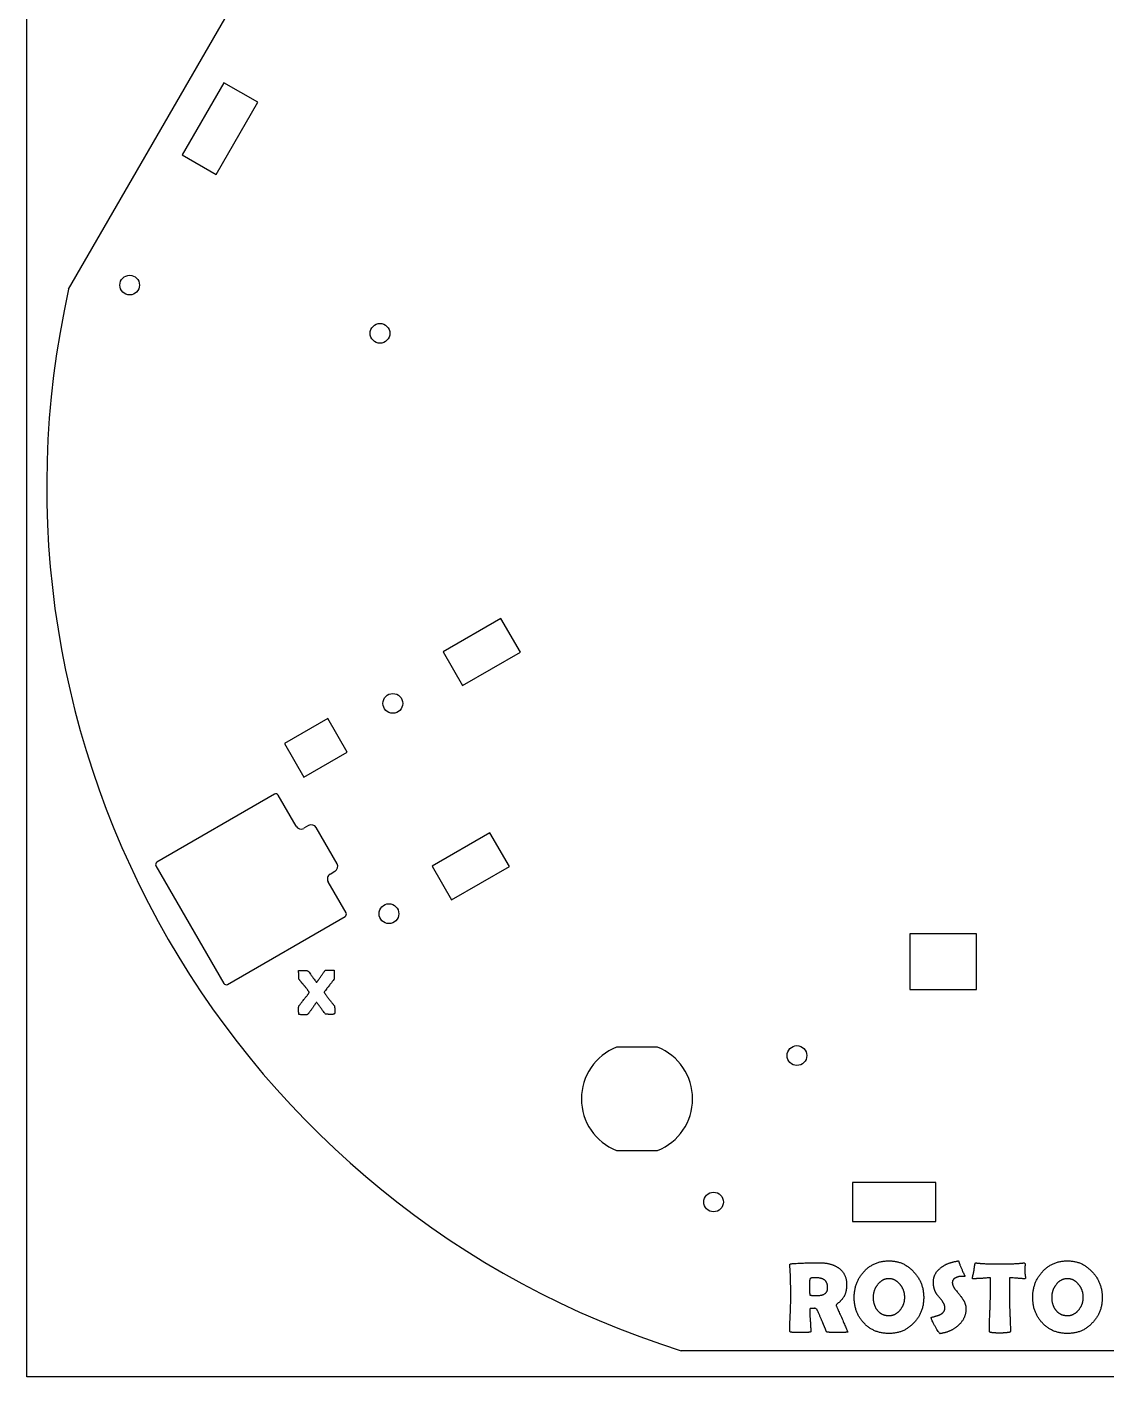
# Model space of a CAD drawing. Header units: inches. Extents: x 81 to 900, y 270 to 1898.
# Drawn here: x 86.9 to 281, y 610.1 to 852.9 of the extents above; entities that cross this region are included whole.
import ezdxf

# ---------------------------------------------------------------- set-up
doc = ezdxf.new("R2010")
doc.units = ezdxf.units.IN
doc.header["$MEASUREMENT"] = 0
doc.linetypes.add('Continuous2', pattern=[0])
doc.layers.add('68351 TABLE', color=1, linetype='Continuous')

msp = doc.modelspace()

# ---------------------------------------------------------------- linework, layer by layer
at = {"color": 3, "linetype": 'Continuous2', "lineweight": -3, "true_color": 0x00ff00}
for p, q in [((140.66, 683.25), (142.01, 683.25)), ((142.19, 683.14), (142.19, 681.72)), ((224.15, 630.09), (224.14, 630.23))]:
    msp.add_line(p, q, dxfattribs=at)
for points in [[(135.76, 683.08), (135.76, 683.19), (135.97, 683.19)], [(135.83, 682.41), (135.83, 682.53), (135.76, 682.96), (135.76, 683.08)], [(135.82, 682.16), (135.83, 682.36), (135.83, 682.41)], [(135.97, 683.19), (136.1, 683.19), (136.59, 683.17), (136.71, 683.17)], [(136.71, 683.17), (136.82, 683.17), (137.27, 683.18), (137.34, 683.18)], [(137.34, 683.18), (137.44, 683.18), (138.98, 681.02), (139, 681.02)], [(139.85, 682.19), (140.55, 683.25), (140.66, 683.25)], [(142.01, 683.25), (142.19, 683.25), (142.19, 683.14)], [(135.82, 681.82), (135.82, 681.94), (135.82, 682.16)], [(135.86, 681.58), (135.83, 681.67), (135.82, 681.82)], [(136.85, 680.37), (136.35, 680.97), (135.86, 681.58)], [(137.66, 679.25), (137.66, 679.39), (136.85, 680.37)], [(139, 681.02), (139.12, 681.1), (139.85, 682.19)], [(142.19, 681.72), (142.19, 681.58), (140.36, 679.31), (140.36, 679.26)], [(135.86, 676.84), (135.86, 676.84), (136.84, 678.08)], [(136.84, 678.08), (137.66, 679.08), (137.66, 679.25)], [(139.02, 677.46), (138.89, 677.35), (138.17, 676.27)], [(140.68, 675.3), (140.58, 675.3), (139.04, 677.45), (139.02, 677.46)], [(140.36, 679.26), (140.36, 679.16), (141.19, 678.1)], [(141.19, 678.1), (142.16, 676.89), (142.19, 676.85)], [(135.76, 676), (135.76, 676.72), (135.86, 676.84)], [(136.94, 675.19), (135.82, 675.19), (135.82, 675.43), (135.76, 675.89), (135.76, 676)], [(137.38, 675.25), (137.29, 675.19), (136.94, 675.19)], [(138.17, 676.27), (137.46, 675.27), (137.38, 675.25)], [(141.64, 675.28), (141.45, 675.28), (141.22, 675.28), (140.8, 675.3), (140.68, 675.3)], [(141.87, 675.28), (141.8, 675.28), (141.64, 675.28)], [(142.25, 675.4), (142.17, 675.28), (141.87, 675.28)], [(142.19, 676.85), (142.28, 676.73), (142.28, 676.02)], [(142.28, 676.02), (142.28, 675.5), (142.25, 675.4)], [(224.14, 630.23), (224.14, 630.4), (224.7, 630.47), (227.05, 630.57)], [(224.32, 624.23), (224.32, 627.99), (224.15, 630.09)], [(227.05, 630.57), (228.7, 630.59), (229.66, 630.59)], [(229.66, 630.59), (231.62, 630.59), (232.91, 629.67)], [(232.91, 629.67), (234.36, 628.68), (234.36, 626.7)], [(235.73, 624.37), (235.73, 627.09), (237.46, 628.97)], [(237.46, 628.97), (239.22, 630.95), (241.98, 630.95)], [(241.98, 630.95), (244.65, 630.95), (246.42, 628.97)], [(246.42, 628.97), (248.23, 627.08), (248.23, 624.37)], [(249.97, 627.09), (249.97, 628.72), (251.36, 629.74)], [(251.36, 629.74), (252.52, 630.64), (254.23, 630.88)], [(254.23, 630.88), (254.35, 630.95), (254.39, 630.95)], [(254.39, 630.95), (254.53, 630.95), (254.58, 630.68)], [(254.58, 630.68), (254.79, 630.05), (255.57, 628.33)], [(257.1, 628.4), (257.27, 628.98), (257.28, 629.13)], [(257.28, 629.13), (257.3, 629.51), (257.39, 629.9)], [(257.39, 629.9), (257.43, 630.57), (257.6, 630.57)], [(257.6, 630.57), (257.61, 630.57), (257.68, 630.57)], [(257.68, 630.57), (259.16, 630.38), (262.02, 630.38)], [(262.02, 630.38), (262.81, 630.38), (265.03, 630.46)], [(265.03, 630.46), (266.19, 630.57), (266.19, 630.57)], [(266.19, 630.57), (266.38, 630.57), (266.41, 630.48), (266.48, 630.38)], [(266.41, 629.71), (266.4, 629.29), (266.4, 629.1)], [(266.4, 629.1), (266.4, 628.9), (266.54, 628.04), (266.54, 627.84)], [(266.48, 630.38), (266.48, 630.1), (266.41, 629.71)], [(267.85, 624.37), (267.85, 627.09), (269.58, 628.97)], [(269.58, 628.97), (271.34, 630.95), (274.1, 630.95)], [(274.1, 630.95), (276.77, 630.95), (278.54, 628.97)], [(278.54, 628.97), (280.35, 627.08), (280.35, 624.37)], [(227.76, 627.63), (227.66, 627.37), (227.66, 625.95)], [(228.58, 627.92), (227.79, 627.92), (227.76, 627.63)], [(230.25, 627.59), (229.71, 627.92), (228.58, 627.92)], [(230.95, 626.12), (230.95, 627.19), (230.25, 627.59)], [(234.36, 626.7), (234.36, 625.47), (233.63, 623.94), (232.66, 623.21)], [(239.93, 626.66), (239.14, 625.68), (239.14, 624.37)], [(241.98, 627.73), (240.73, 627.73), (239.93, 626.66)], [(243.98, 626.68), (243.19, 627.73), (241.98, 627.73)], [(244.82, 624.38), (244.82, 625.73), (243.98, 626.68)], [(250.45, 625.12), (249.97, 626.04), (249.97, 627.09)], [(253.87, 627.83), (253.38, 627.57), (253.38, 627.01)], [(253.38, 627.01), (253.38, 626.47), (253.99, 625.7)], [(254.97, 628.14), (254.37, 628.14), (253.87, 627.83)], [(255.48, 628.11), (255.37, 628.11), (255.1, 628.14), (254.97, 628.14)], [(255.65, 628.21), (255.65, 628.11), (255.48, 628.11)], [(255.57, 628.33), (255.65, 628.3), (255.65, 628.21)], [(257.01, 627.78), (257.01, 627.92), (257.1, 628.4)], [(257.12, 627.73), (257.01, 627.73), (257.01, 627.78)], [(260.23, 627.92), (258.26, 627.73), (257.12, 627.73)], [(260.23, 624.74), (260.23, 625.46), (260.23, 627.92)], [(266.34, 627.73), (265.99, 627.73), (263.64, 627.92)], [(263.64, 627.92), (263.64, 625.57), (263.64, 624.72)], [(266.54, 627.84), (266.54, 627.73), (266.34, 627.73)], [(272.05, 626.66), (271.26, 625.68), (271.26, 624.37)], [(274.1, 627.73), (272.86, 627.73), (272.05, 626.66)], [(276.1, 626.68), (275.31, 627.73), (274.1, 627.73)], [(276.94, 624.38), (276.94, 625.73), (276.1, 626.68)], [(224.14, 618.35), (224.14, 619.31), (224.32, 623.26), (224.32, 624.23)], [(227.66, 625.95), (227.66, 625.75), (227.73, 624.99), (227.73, 624.8)], [(227.73, 624.8), (227.73, 624.77), (227.98, 624.75)], [(227.98, 624.75), (228.51, 624.7), (229.08, 624.7)], [(229.08, 624.7), (230.95, 624.7), (230.95, 626.12)], [(237.46, 619.78), (235.73, 621.6), (235.73, 624.37)], [(239.14, 624.37), (239.14, 623), (239.89, 622.06)], [(243.97, 622.1), (244.82, 623.07), (244.82, 624.38)], [(248.23, 624.37), (248.23, 621.58), (246.43, 619.77)], [(251.51, 623.8), (250.57, 624.97), (250.45, 625.12)], [(253.99, 625.7), (255.13, 624.33), (255.16, 624.21)], [(255.16, 624.21), (255.84, 623.26), (255.84, 622.31)], [(260.04, 618.32), (260.04, 619.41), (260.23, 623.65), (260.23, 624.74)], [(263.64, 624.72), (263.64, 623.63), (263.83, 619.39), (263.83, 618.3)], [(269.58, 619.78), (267.85, 621.6), (267.85, 624.37)], [(271.26, 624.37), (271.26, 623), (272.01, 622.06)], [(276.09, 622.1), (276.94, 623.07), (276.94, 624.38)], [(280.35, 624.37), (280.35, 621.58), (278.55, 619.77)], [(227.81, 622.35), (227.73, 622.35), (227.73, 621.92)], [(227.73, 621.92), (227.73, 621.32), (227.92, 618.88), (227.92, 618.29)], [(228.57, 622.42), (228.78, 622.35), (227.81, 622.35)], [(229.17, 621.89), (229.08, 622.33), (228.57, 622.42)], [(230.3, 619.29), (229.93, 620.19), (229.17, 621.89)], [(232.47, 622.91), (232.47, 622.91), (234.55, 618.29), (234.55, 618.07)], [(232.66, 623.21), (232.47, 623.05), (232.47, 622.91)], [(239.89, 622.06), (240.68, 621.1), (241.98, 621.1)], [(241.98, 621.1), (243.15, 621.1), (243.97, 622.1)], [(251.19, 621.29), (252.05, 621.7), (252.05, 622.51)], [(252.05, 622.51), (252.05, 623.08), (251.51, 623.8)], [(255.84, 622.31), (255.84, 620.56), (254.39, 619.27)], [(272.01, 622.06), (272.8, 621.1), (274.1, 621.1)], [(274.1, 621.1), (275.27, 621.1), (276.09, 622.1)], [(230.69, 618.31), (230.6, 618.66), (230.3, 619.29)], [(241.98, 617.88), (239.22, 617.88), (237.46, 619.78)], [(246.43, 619.77), (244.68, 617.88), (241.98, 617.88)], [(249.59, 620.72), (249.59, 620.78), (249.67, 620.8)], [(251.21, 617.88), (251.01, 617.88), (249.59, 620.41), (249.59, 620.72)], [(249.67, 620.8), (250.81, 621.1), (251.19, 621.29)], [(254.39, 619.27), (253.11, 618.15), (251.36, 617.89)], [(274.1, 617.88), (271.34, 617.88), (269.58, 619.78)], [(278.55, 619.77), (276.8, 617.88), (274.1, 617.88)], [(225.91, 618.07), (224.61, 618.07), (224.14, 618.14), (224.14, 618.35)], [(227.58, 618.09), (227.03, 618.07), (225.91, 618.07)], [(227.81, 618.1), (227.66, 618.1), (227.58, 618.09)], [(227.92, 618.29), (227.92, 618.12), (227.81, 618.1)], [(230.84, 618.13), (230.8, 618.15), (230.69, 618.31)], [(231.05, 618.1), (230.86, 618.12), (230.84, 618.13)], [(232.67, 618.07), (231.45, 618.07), (231.05, 618.1)], [(234.37, 618.1), (234.02, 618.07), (232.67, 618.07)], [(234.55, 618.07), (234.55, 618.1), (234.37, 618.1)], [(251.36, 617.89), (251.31, 617.88), (251.21, 617.88)], [(260.27, 618.07), (260.04, 618.1), (260.04, 618.32)], [(261.86, 617.96), (260.71, 617.96), (260.27, 618.07)], [(263.48, 618.07), (262.94, 617.96), (261.86, 617.96)], [(263.71, 618.1), (263.7, 618.09), (263.48, 618.07)], [(263.83, 618.3), (263.83, 618.13), (263.71, 618.1)]]:
    msp.add_open_spline(points, degree=2, dxfattribs=at)
at = {"layer": '68351 TABLE', "color": 2, "linetype": 'Continuous2', "lineweight": -3, "true_color": 0xffff00}
for p, q in [((86.91, 610.06), (86.91, 1067.26)), ((899.71, 610.06), (86.91, 610.06))]:
    msp.add_line(p, q, dxfattribs=at)
at = {"layer": '68351 TABLE', "color": 1, "linetype": 'Continuous2', "lineweight": -3, "true_color": 0xff0000}
for p, q in [((94.38, 805.69), (190.89, 972.85)), ((397.63, 614.77), (204.61, 614.77))]:
    msp.add_line(p, q, dxfattribs=at)
at = {"layer": '68351 TABLE', "color": 5, "linetype": 'Continuous2', "lineweight": -3, "true_color": 0x0000ff}
for p, q in [((122.35, 842.84), (114.85, 829.85)), ((128.42, 839.34), (122.35, 842.84)), ((120.92, 826.35), (128.42, 839.34)), ((114.85, 829.85), (120.92, 826.35)), ((172.18, 746.48), (161.79, 740.48)), ((175.68, 740.42), (172.18, 746.48)), ((161.79, 740.48), (165.29, 734.42)), ((165.29, 734.42), (175.68, 740.42)), ((141.01, 728.48), (133.21, 723.98)), ((144.51, 722.42), (141.01, 728.48)), ((133.21, 723.98), (136.71, 717.92)), ((136.71, 717.92), (144.51, 722.42)), ((131.43, 714.87), (110.3, 702.67)), ((135.34, 709.1), (132.11, 714.69)), ((137.57, 709.24), (136.7, 708.74)), ((142.69, 702.37), (138.94, 708.87)), ((170.2, 707.92), (159.8, 701.92)), ((173.7, 701.86), (170.2, 707.92)), ((110.12, 701.99), (122.32, 680.86)), ((159.8, 701.92), (163.3, 695.86)), ((163.3, 695.86), (173.7, 701.86)), ((141.45, 700.51), (142.32, 701.01)), ((144.31, 693.56), (141.09, 699.14)), ((123, 680.67), (144.13, 692.87)), ((257.72, 689.77), (245.72, 689.77)), ((245.72, 689.77), (245.72, 679.77)), ((257.72, 679.77), (257.72, 689.77)), ((245.72, 679.77), (257.72, 679.77)), ((200.33, 669.38), (192.98, 669.38)), ((192.98, 650.78), (200.33, 650.78)), ((250.42, 645.03), (235.42, 645.03)), ((235.42, 645.03), (235.42, 638.03)), ((250.42, 638.03), (250.42, 645.03)), ((235.42, 638.03), (250.42, 638.03))]:
    msp.add_line(p, q, dxfattribs=at)
for centre, radius in [((105.39, 806.45), 1.77), ((150.42, 797.77), 1.78), ((152.73, 731.21), 1.78), ((152.03, 693.39), 1.78), ((225.42, 667.87), 1.78), ((210.42, 641.53), 1.77)]:
    msp.add_circle(centre, radius, dxfattribs=at)
at = {"layer": '68351 TABLE', "color": 1, "linetype": 'Continuous2', "lineweight": -3, "true_color": 0xff0000}
msp.add_arc((253.49, 770.27), 163, 167.4483, 252.5517, dxfattribs=at)
at = {"layer": '68351 TABLE', "color": 5, "linetype": 'Continuous2', "lineweight": -3, "true_color": 0x0000ff}
for centre, radius, start, end in [((131.68, 714.44), 0.5, 30, 120), ((136.2, 709.6), 1, 210, 300), ((138.07, 708.37), 1, 30, 120), ((110.55, 702.24), 0.5, 120, 210), ((141.82, 701.87), 1, 300, 30), ((141.95, 699.64), 1, 120, 210), ((143.88, 693.31), 0.5, 300, 30), ((122.75, 681.11), 0.5, 210, 300), ((196.66, 660.08), 10, 111.5652, 248.4348), ((196.66, 660.08), 10, 291.5652, 68.4348)]:
    msp.add_arc(centre, radius, start, end, dxfattribs=at)

doc.saveas('drawing.dxf')
